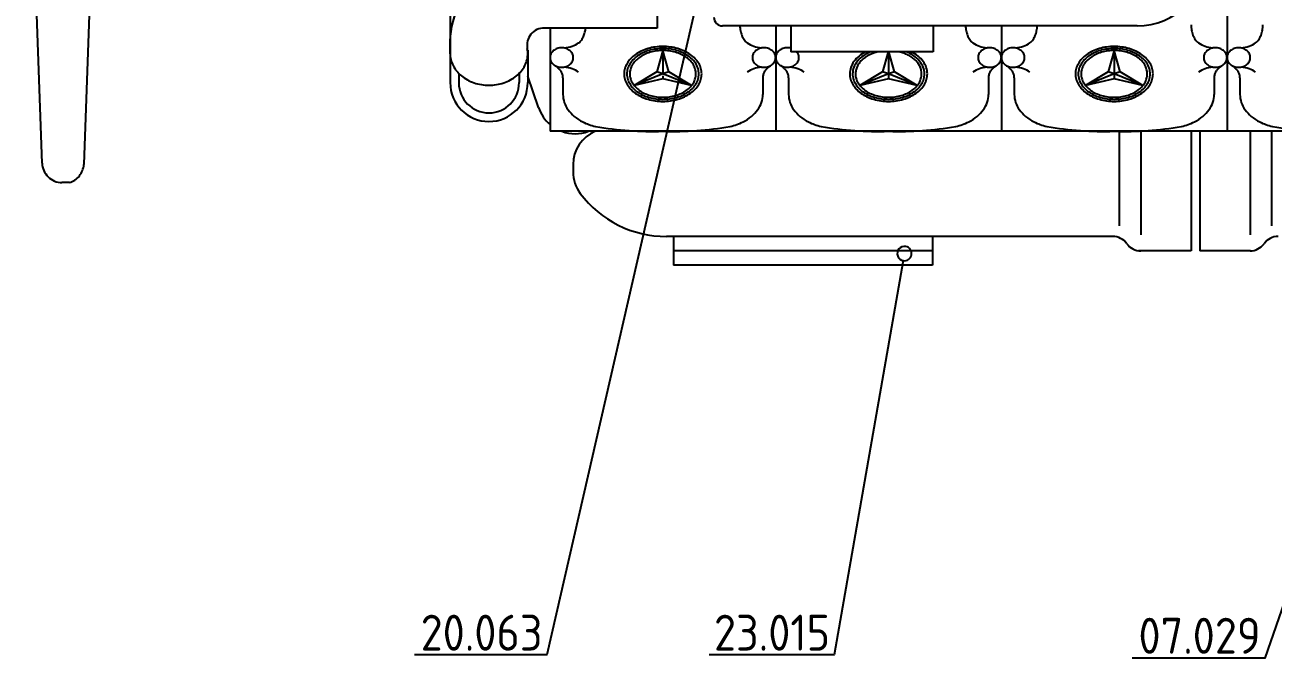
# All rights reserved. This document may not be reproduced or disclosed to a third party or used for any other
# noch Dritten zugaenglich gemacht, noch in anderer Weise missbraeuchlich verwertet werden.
# Model space of a CAD drawing. Extents: x 138 to 6334, y 107 to 3959.
# Drawn here: x 570 to 1438, y 210 to 650 of the extents above; entities that cross this region are included whole.
import ezdxf
from ezdxf.enums import TextEntityAlignment as Align

# ---------------------------------------------------------------- set-up
doc = ezdxf.new("R2010")
doc.units = 0
for name, color, linetype in [('5', 3, 'CONTINUOUS'), ('6', 2, 'CONTINUOUS'), ('TV-0', 7, 'CONTINUOUS'), ('TV-4', 3, 'CONTINUOUS')]:
    doc.layers.add(name, color=color, linetype=linetype)
doc.styles.get("Standard").update_dxf_attribs({"font": 'geniso.shx'})

msp = doc.modelspace()

# ---------------------------------------------------------------- linework, layer by layer
at = {"layer": '5'}
for points in [[(1680.288294, 923.469, 1), (1683.567771, 932.915959, 1), (1680.288294, 923.469), (1432.443216, 209.519094), (1340.133694, 209.519094)], [(1036.419081, 663.316564, 1), (1038.654419, 673.063526, 1), (1036.419081, 663.316564), (932.834264, 211.645582), (840.663887, 211.645582)], [(1180.763579, 485.929715, 1), (1182.484929, 495.780449, 1), (1180.763579, 485.929715), (1132.834264, 211.645582), (1045.663887, 211.645582)]]:
    msp.add_lwpolyline(points, format="xyb", dxfattribs=at)
at = {"layer": 'TV-0'}
for p, q in [((581.686394, 553.798351), (569.755394, 887.509351)), ((622.683394, 887.509351), (610.715394, 552.772351)), ((865.561394, 738.289351), (865.561394, 609.728351)), ((1406.063394, 715.228351), (1406.063394, 575.886351)), ((1009.561394, 701.728351), (1009.561394, 647.728351)), ((1406.063394, 662.858351), (1406.063394, 627.187351)), ((1009.561394, 647.728351), (931.039394, 647.728351)), ((935.063394, 647.728351), (935.063394, 575.886351)), ((1343.561394, 649.228351), (1055.061394, 649.228351)), ((1092.063394, 649.228351), (1092.063394, 575.886351)), ((1102.561394, 649.228351), (1102.561394, 631.228351)), ((1201.561394, 649.228351), (1201.561394, 631.228351)), ((1249.063394, 649.228351), (1249.063394, 575.886351)), ((919.561394, 632.228351), (919.561394, 609.728351)), ((1013.563394, 632.066351), (1009.406394, 617.217351)), ((1013.563394, 632.066351), (1013.563394, 615.803351)), ((1017.720394, 617.217351), (1013.563394, 632.066351)), ((1201.561394, 631.228351), (1102.561394, 631.228351)), ((1170.328394, 631.228351), (1166.406394, 617.217351)), ((1170.563394, 631.228351), (1170.563394, 615.803351)), ((1174.720394, 617.217351), (1170.797394, 631.228351)), ((1327.563394, 632.066351), (1323.406394, 617.217351)), ((1327.563394, 632.066351), (1327.563394, 615.803351)), ((1331.720394, 617.217351), (1327.563394, 632.066351)), ((1009.406394, 617.217351), (993.645394, 607.671351)), ((1013.563394, 615.803351), (1009.406394, 617.217351)), ((1017.720394, 617.217351), (1013.563394, 615.803351)), ((1033.482394, 607.671351), (1017.720394, 617.217351)), ((1166.406394, 617.217351), (1150.644394, 607.671351)), ((1170.563394, 615.803351), (1166.406394, 617.217351)), ((1174.720394, 617.217351), (1170.563394, 615.803351)), ((1190.481394, 607.671351), (1174.720394, 617.217351)), ((1323.406394, 617.217351), (1307.645394, 607.671351)), ((1327.563394, 615.803351), (1323.406394, 617.217351)), ((1331.720394, 617.217351), (1327.563394, 615.803351)), ((1347.482394, 607.671351), (1331.720394, 617.217351)), ((871.561394, 616.174351), (871.561394, 609.728351)), ((913.561394, 616.174351), (913.561394, 609.728351)), ((927.020394, 592.471351), (919.561394, 614.228351)), ((944.063394, 613.200351), (944.063394, 601.383351)), ((1013.563394, 615.803351), (993.645394, 607.671351)), ((1013.563394, 612.348351), (993.645394, 607.671351)), ((1033.482394, 607.671351), (1013.563394, 615.803351)), ((1013.563394, 614.406351), (1013.563394, 612.348351)), ((1033.482394, 607.671351), (1013.563394, 612.348351)), ((1083.063394, 613.200351), (1083.063394, 601.383351)), ((1083.063394, 613.200351), (1083.063394, 601.383351)), ((1101.063394, 613.006351), (1101.063394, 601.383351)), ((1170.563394, 615.803351), (1150.644394, 607.671351)), ((1170.563394, 612.348351), (1150.644394, 607.671351)), ((1190.481394, 607.671351), (1170.563394, 615.803351)), ((1170.563394, 615.802351), (1170.563394, 612.348351)), ((1190.481394, 607.671351), (1170.563394, 612.348351)), ((1240.063394, 613.200351), (1240.063394, 601.383351)), ((1240.063394, 613.200351), (1240.063394, 601.383351)), ((1258.063394, 613.200351), (1258.063394, 601.383351)), ((1327.563394, 615.803351), (1307.645394, 607.671351)), ((1327.563394, 612.348351), (1307.645394, 607.671351)), ((1327.563394, 615.803351), (1327.563394, 612.348351)), ((1347.482394, 607.671351), (1327.563394, 615.803351)), ((1347.482394, 607.671351), (1327.563394, 612.348351)), ((1397.063394, 613.200351), (1397.063394, 601.383351)), ((1397.063394, 613.200351), (1397.063394, 601.383351)), ((1415.063394, 613.200351), (1415.063394, 601.383351)), ((1092.063394, 575.886351), (935.063394, 575.886351)), ((1249.063394, 575.886351), (1092.063394, 575.886351)), ((1406.063394, 575.886351), (1249.063394, 575.886351)), ((1381.061394, 575.886351), (1381.061394, 492.728351)), ((1387.061394, 575.886351), (1387.061394, 492.728351)), ((1563.063394, 575.886351), (1406.063394, 575.886351)), ((951.061394, 552.728351), (951.061394, 547.728351)), ((600.641394, 540.228351), (595.481394, 540.228351)), ((1326.567394, 502.728351), (1016.061394, 502.728351)), ((1021.061394, 502.728351), (1021.061394, 482.728351)), ((1201.061394, 502.728351), (1201.061394, 482.728351)), ((1201.061394, 492.728351), (1021.061394, 492.728351)), ((1381.061394, 492.728351), (1344.561394, 492.728351)), ((1422.492394, 492.728351), (1387.061394, 492.728351)), ((1201.061394, 482.728351), (1021.061394, 482.728351))]:
    msp.add_line(p, q, dxfattribs=at)
for centre, radius, start, end in [((931.231394, 635.728351), 66, 90, 186.741), ((1343.561394, 697.228351), 48, 270, 0), ((1055.061394, 655.228351), 6, 180, 270), ((931.039394, 635.728351), 12, 90, 190.631), ((941.557343, 649.376638), 18.383717, 336.020618, 345.411866), ((938.352486, 650.203915), 21.69362, 345.429292, 353.447428), ((1088.996809, 650.241765), 21.919855, 182.649884, 191.583498), ((1086.444894, 649.658337), 19.302855, 191.407977, 201.485535), ((1082.157953, 647.91574), 14.675648, 201.285089, 214.334406), ((1245.996809, 650.241765), 21.919855, 182.649884, 191.583498), ((1243.444894, 649.658337), 19.302855, 191.407977, 201.485535), ((1239.157953, 647.91574), 14.675648, 201.285089, 214.334406), ((1258.968835, 647.91574), 14.675648, 325.665594, 338.714911), ((1254.681893, 649.658337), 19.302855, 338.514465, 348.592023), ((1252.129978, 650.241765), 21.919855, 348.416502, 357.350116), ((1403.440094, 650.283571), 22.363743, 181.089477, 190.251917), ((1403.440094, 650.283571), 22.363743, 181.089477, 190.251917), ((1400.886096, 649.79191), 19.763038, 190.167087, 200.473374), ((1400.886096, 649.79191), 19.763038, 190.167087, 200.473374), ((1396.548246, 648.117378), 15.113572, 200.278132, 213.555877), ((1396.548246, 648.117378), 15.113572, 200.278132, 213.555877), ((1415.578541, 648.117378), 15.113572, 326.444123, 339.721868), ((1411.240692, 649.79191), 19.763038, 339.526626, 349.832913), ((1408.686694, 650.283571), 22.363743, 349.748083, 358.910523), ((943.141182, 624.557261), 9.42011, 89.883151, 109.089445), ((943.186015, 624.555306), 9.422081, 70.949513, 90.155806), ((943.25946, 656.045124), 22.136259, 274.50816, 288.699349), ((944.643695, 652.157716), 18.01038, 288.493028, 304.73777), ((950.432519, 643.632961), 7.706968, 305.394285, 315.700572), ((948.608181, 645.424937), 10.264181, 315.653771, 323.671907), ((945.569638, 647.572262), 13.984415, 323.959079, 336.09443), ((1013.299657, 598.854325), 36.02258, 97.999822, 106.246853), ((1013.553379, 597.121241), 37.774111, 89.996944, 98.015081), ((1013.578311, 597.129875), 37.765483, 82.016632, 90.034768), ((1013.825001, 598.844454), 36.03326, 73.779411, 82.026442), ((1078.838536, 645.688479), 10.678434, 214.511695, 223.216465), ((1076.760569, 643.718676), 7.815245, 223.123834, 234.573455), ((1082.483093, 652.157716), 18.01038, 235.26223, 251.506972), ((1083.867328, 656.045124), 22.136259, 251.300651, 265.49184), ((1083.941182, 624.557261), 9.42011, 89.883151, 109.089445), ((1083.986015, 624.555306), 9.422081, 70.949513, 90.155806), ((1100.104018, 624.723974), 9.249897, 94.257011, 113.690862), ((1100.166787, 624.40621), 9.571523, 75.511815, 94.490513), ((1235.838536, 645.688479), 10.678434, 214.511695, 223.216465), ((1233.760569, 643.718676), 7.815245, 223.123834, 234.573455), ((1239.483093, 652.157716), 18.01038, 235.26223, 251.506972), ((1240.867328, 656.045124), 22.136259, 251.300651, 265.49184), ((1240.941182, 624.557261), 9.42011, 89.883151, 109.089445), ((1240.941182, 624.557261), 9.42011, 89.883151, 109.089445), ((1240.986015, 624.555306), 9.422081, 70.949513, 90.155806), ((1240.986015, 624.555306), 9.422081, 70.949513, 90.155806), ((1257.141182, 624.557261), 9.42011, 89.883151, 109.089445), ((1257.186015, 624.555306), 9.422081, 70.949513, 90.155806), ((1257.25946, 656.045124), 22.136259, 274.50816, 288.699349), ((1258.643695, 652.157716), 18.01038, 288.493028, 304.73777), ((1264.366219, 643.718676), 7.815245, 305.426545, 316.876166), ((1262.288251, 645.688479), 10.678434, 316.783535, 325.488305), ((1327.299657, 598.854325), 36.02258, 97.999822, 106.246853), ((1327.553379, 597.121241), 37.774111, 89.996944, 98.015081), ((1327.578311, 597.129875), 37.765483, 82.016632, 90.034768), ((1327.825001, 598.844454), 36.03326, 73.779411, 82.026442), ((1393.017669, 645.829684), 10.906947, 213.792706, 222.72632), ((1393.017669, 645.829684), 10.906947, 213.792706, 222.72632), ((1390.791367, 643.763349), 7.869499, 222.672475, 234.579273), ((1390.791367, 643.763349), 7.869499, 222.672475, 234.579273), ((1396.483093, 652.157716), 18.01038, 235.26223, 251.506972), ((1397.867328, 656.045124), 22.136259, 251.300651, 265.49184), ((1397.941182, 624.557261), 9.42011, 89.883151, 109.089445), ((1397.941182, 624.557261), 9.42011, 89.883151, 109.089445), ((1397.986015, 624.555306), 9.422081, 70.949513, 90.155806), ((1397.986015, 624.555306), 9.422081, 70.949513, 90.155806), ((1414.141182, 624.557261), 9.42011, 89.883151, 109.089445), ((1414.186015, 624.555306), 9.422081, 70.949513, 90.155806), ((1414.25946, 656.045124), 22.136259, 274.50816, 288.699349), ((1415.643695, 652.157716), 18.01038, 288.493028, 304.73777), ((1421.334921, 643.758555), 7.865882, 305.443937, 317.350734), ((1419.108618, 645.836085), 10.910923, 317.247208, 326.180822), ((884.235854, 630.178175), 18.677107, 186.754836, 200.260983), ((900.885378, 630.177401), 18.67882, 339.606104, 353.112251), ((901.124571, 630.116243), 18.436685, 6.725305, 10.621043), ((901.421964, 630.12711), 18.140082, 353.0667, 6.801221), ((940.888311, 627.177255), 5.824926, 153.433741, 179.900692), ((940.897816, 627.1997), 5.834435, 180.121265, 206.588216), ((941.796667, 626.711231), 6.845805, 129.595577, 153.345241), ((942.760086, 625.565583), 8.342657, 108.880842, 129.679221), ((943.564926, 625.565358), 8.343719, 50.346673, 71.145053), ((944.529499, 626.709976), 6.846933, 26.699237, 50.448902), ((945.428472, 627.177129), 5.833931, 0.100394, 26.567345), ((945.437476, 627.197447), 5.824926, 333.433741, 359.900692), ((1004.295296, 613.851666), 18.205542, 136.422647, 149.471965), ((1004.979726, 613.997933), 16.854669, 136.422955, 149.472272), ((1007.223206, 611.110801), 22.216043, 125.057364, 136.506985), ((1007.694881, 611.455701), 20.574114, 125.056659, 136.50628), ((1008.162069, 611.805089), 18.925116, 125.054252, 136.503873), ((1009.981758, 607.285034), 26.932299, 115.108688, 125.186245), ((1010.247194, 607.916292), 24.937496, 115.108445, 125.186002), ((1010.51263, 608.54655), 22.942694, 115.108159, 125.185717), ((1012.190688, 602.677787), 32.041544, 106.25585, 115.189464), ((1012.291222, 603.651863), 29.666341, 106.254677, 115.188291), ((1012.398156, 604.625438), 27.29341, 106.265906, 115.19952), ((1013.316386, 600.108617), 33.354905, 97.9946, 106.241631), ((1013.340051, 601.363408), 30.68869, 98.001163, 106.248194), ((1013.549124, 598.509677), 34.970675, 89.989728, 98.007864), ((1013.545369, 599.891978), 32.174375, 89.980368, 97.998504), ((1013.583566, 598.504043), 34.97632, 82.028013, 90.046149), ((1013.574552, 599.892478), 32.173878, 82.014201, 90.032337), ((1013.794043, 601.358973), 30.691114, 73.792607, 82.039638), ((1013.802837, 600.105181), 33.360245, 73.772552, 82.019583), ((1014.729433, 604.617637), 27.300879, 64.835221, 73.768835), ((1014.834867, 603.650462), 29.667806, 64.839289, 73.772903), ((1014.9344, 602.677387), 32.043008, 64.836072, 73.769686), ((1016.341513, 608.085884), 23.476319, 54.948091, 64.796898), ((1016.587953, 607.41021), 25.519451, 54.964126, 64.812933), ((1016.829089, 606.739839), 27.560466, 54.961235, 64.810042), ((1018.966194, 611.798126), 18.929964, 43.548831, 54.998452), ((1019.431881, 611.454726), 20.575162, 43.533093, 54.982714), ((1019.898069, 611.105339), 22.224159, 43.528122, 54.977743), ((1022.139561, 613.994818), 16.862626, 30.563525, 43.612842), ((1022.828363, 613.849051), 18.209989, 30.569525, 43.618843), ((1081.688311, 627.177255), 5.824926, 153.433741, 179.900692), ((1081.697816, 627.1997), 5.834435, 180.121265, 206.588216), ((1082.596667, 626.711231), 6.845805, 129.595577, 153.345241), ((1083.560086, 625.565583), 8.342657, 108.880842, 129.679221), ((1084.364926, 625.565358), 8.343719, 50.346673, 71.145053), ((1085.329499, 626.709976), 6.846933, 26.699237, 50.448902), ((1086.228472, 627.177129), 5.833931, 0.100394, 26.567345), ((1086.237476, 627.197447), 5.824926, 333.433741, 359.900692), ((1097.815662, 627.186591), 5.751463, 159.557891, 186.250957), ((1098.046679, 627.24055), 5.98705, 186.523554, 212.538122), ((1098.560992, 626.881945), 6.556305, 134.908493, 159.338138), ((1099.559502, 625.888288), 7.964975, 113.46927, 134.949366), ((1101.807875, 626.901008), 6.510717, 21.766567, 41.65542), ((1102.348757, 627.213354), 5.913694, 328.54423, 359.748063), ((1102.448827, 627.175833), 5.813578, 0.11352, 21.593615), ((1162.753246, 612.647013), 20.094089, 129.368718, 144.01646), ((1164.513043, 611.700784), 20.270295, 124.398634, 139.959132), ((1166.395741, 608.258313), 25.797391, 117.076244, 129.440124), ((1163.542436, 613.411483), 16.645468, 134.38949, 144.238297), ((1165.447774, 611.450778), 19.379438, 125.426253, 134.359867), ((1167.955939, 606.700979), 26.340829, 111.384554, 124.433872), ((1167.399243, 608.716519), 22.738662, 117.421352, 125.439488), ((1169.451907, 604.569988), 27.364758, 103.04681, 117.237998), ((1171.282296, 603.284579), 28.70553, 69.897526, 76.770958), ((1172.220668, 605.807149), 26.014122, 62.597439, 69.928797), ((1173.180964, 606.719966), 26.319096, 55.573588, 68.622906), ((1173.729178, 608.711884), 22.741037, 54.585283, 62.603419), ((1174.742395, 608.273661), 25.778104, 50.568787, 62.932667), ((1175.674513, 611.447378), 19.384364, 45.652303, 54.585917), ((1176.612904, 611.700625), 20.270553, 40.055614, 55.616112), ((1177.580352, 613.414483), 16.645468, 35.761703, 45.61051), ((1178.370042, 612.646123), 20.09678, 35.991677, 50.639419), ((1238.688311, 627.177255), 5.824926, 153.433741, 179.900692), ((1238.688311, 627.177255), 5.824926, 153.433741, 179.900692), ((1238.697816, 627.1997), 5.834435, 180.121265, 206.588216), ((1238.697816, 627.1997), 5.834435, 180.121265, 206.588216), ((1239.596667, 626.711231), 6.845805, 129.595577, 153.345241), ((1239.596667, 626.711231), 6.845805, 129.595577, 153.345241), ((1240.560086, 625.565583), 8.342657, 108.880842, 129.679221), ((1240.560086, 625.565583), 8.342657, 108.880842, 129.679221), ((1241.364926, 625.565358), 8.343719, 50.346673, 71.145053), ((1241.364926, 625.565358), 8.343719, 50.346673, 71.145053), ((1242.329499, 626.709976), 6.846933, 26.699237, 50.448902), ((1242.329499, 626.709976), 6.846933, 26.699237, 50.448902), ((1243.228472, 627.177129), 5.833931, 0.100394, 26.567345), ((1243.228472, 627.177129), 5.833931, 0.100394, 26.567345), ((1243.237476, 627.197447), 5.824926, 333.433741, 359.900692), ((1243.237476, 627.197447), 5.824926, 333.433741, 359.900692), ((1254.888311, 627.177255), 5.824926, 153.433741, 179.900692), ((1254.897816, 627.1997), 5.834435, 180.121265, 206.588216), ((1255.796667, 626.711231), 6.845805, 129.595577, 153.345241), ((1256.760086, 625.565583), 8.342657, 108.880842, 129.679221), ((1257.564926, 625.565358), 8.343719, 50.346673, 71.145053), ((1258.529499, 626.709976), 6.846933, 26.699237, 50.448902), ((1259.428472, 627.177129), 5.833931, 0.100394, 26.567345), ((1259.437476, 627.197447), 5.824926, 333.433741, 359.900692), ((1318.295296, 613.851666), 18.205542, 136.422647, 149.471965), ((1318.979726, 613.997933), 16.854669, 136.422955, 149.472272), ((1321.223206, 611.110801), 22.216043, 125.057364, 136.506985), ((1321.694881, 611.455701), 20.574114, 125.056659, 136.50628), ((1322.162069, 611.805089), 18.925116, 125.054252, 136.503873), ((1323.981758, 607.285034), 26.932299, 115.108688, 125.186245), ((1324.247194, 607.916292), 24.937496, 115.108445, 125.186002), ((1324.51263, 608.54655), 22.942694, 115.108159, 125.185717), ((1326.190688, 602.677787), 32.041544, 106.25585, 115.189464), ((1326.291222, 603.651863), 29.666341, 106.254677, 115.188291), ((1326.398156, 604.625438), 27.29341, 106.265906, 115.19952), ((1327.316386, 600.108617), 33.354905, 97.9946, 106.241631), ((1327.340051, 601.363408), 30.68869, 98.001163, 106.248194), ((1327.549124, 598.509677), 34.970675, 89.989728, 98.007864), ((1327.545369, 599.891978), 32.174375, 89.980368, 97.998504), ((1327.583566, 598.504043), 34.97632, 82.028013, 90.046149), ((1327.574552, 599.892478), 32.173878, 82.014201, 90.032337), ((1327.794043, 601.358973), 30.691114, 73.792607, 82.039638), ((1327.802837, 600.105181), 33.360245, 73.772552, 82.019583), ((1328.729433, 604.617637), 27.300879, 64.835221, 73.768835), ((1328.834867, 603.650462), 29.667806, 64.839289, 73.772903), ((1328.9344, 602.677387), 32.043008, 64.836072, 73.769686), ((1330.341513, 608.085884), 23.476319, 54.948091, 64.796898), ((1330.587953, 607.41021), 25.519451, 54.964126, 64.812933), ((1330.829089, 606.739839), 27.560466, 54.961235, 64.810042), ((1332.966194, 611.798126), 18.929964, 43.548831, 54.998452), ((1333.431881, 611.454726), 20.575162, 43.533093, 54.982714), ((1333.898069, 611.105339), 22.224159, 43.528122, 54.977743), ((1336.139561, 613.994818), 16.862626, 30.563525, 43.612842), ((1336.828363, 613.849051), 18.209989, 30.569525, 43.618843), ((1395.688311, 627.177255), 5.824926, 153.433741, 179.900692), ((1395.688311, 627.177255), 5.824926, 153.433741, 179.900692), ((1395.697816, 627.1997), 5.834435, 180.121265, 206.588216), ((1395.697816, 627.1997), 5.834435, 180.121265, 206.588216), ((1396.596667, 626.711231), 6.845805, 129.595577, 153.345241), ((1396.596667, 626.711231), 6.845805, 129.595577, 153.345241), ((1397.560086, 625.565583), 8.342657, 108.880842, 129.679221), ((1397.560086, 625.565583), 8.342657, 108.880842, 129.679221), ((1398.364926, 625.565358), 8.343719, 50.346673, 71.145053), ((1398.364926, 625.565358), 8.343719, 50.346673, 71.145053), ((1399.329499, 626.709976), 6.846933, 26.699237, 50.448902), ((1399.329499, 626.709976), 6.846933, 26.699237, 50.448902), ((1400.228472, 627.177129), 5.833931, 0.100394, 26.567345), ((1400.228472, 627.177129), 5.833931, 0.100394, 26.567345), ((1400.237476, 627.197447), 5.824926, 333.433741, 359.900692), ((1400.237476, 627.197447), 5.824926, 333.433741, 359.900692), ((1411.888311, 627.177255), 5.824926, 153.433741, 179.900692), ((1411.897816, 627.1997), 5.834435, 180.121265, 206.588216), ((1412.796667, 626.711231), 6.845805, 129.595577, 153.345241), ((1413.760086, 625.565583), 8.342657, 108.880842, 129.679221), ((1414.564926, 625.565358), 8.343719, 50.346673, 71.145053), ((1415.529499, 626.709976), 6.846933, 26.699237, 50.448902), ((1416.428472, 627.177129), 5.833931, 0.100394, 26.567345), ((1416.437476, 627.197447), 5.824926, 333.433741, 359.900692), ((885.627893, 630.688428), 20.159713, 200.251383, 213.072247), ((887.568769, 631.953568), 22.476516, 213.074891, 224.981688), ((897.543697, 631.95972), 22.488904, 314.901507, 326.808305), ((899.488245, 630.692431), 20.167854, 326.796928, 339.617792), ((941.797289, 627.664727), 6.846933, 206.699237, 230.448902), ((942.761862, 628.809344), 8.343719, 230.346673, 251.145053), ((932.007205, 609.895975), 13.247434, 46.884806, 58.791604), ((943.140272, 629.816442), 9.419124, 250.94652, 270.152814), ((933.774189, 611.772815), 10.669703, 33.188446, 46.922967), ((935.440597, 612.872218), 8.673325, 17.347778, 33.136388), ((943.184605, 629.817442), 9.42011, 269.883151, 289.089445), ((943.25946, 598.329578), 22.136259, 71.300651, 85.49184), ((943.566201, 628.811844), 8.345073, 288.87154, 309.66992), ((944.529621, 627.661093), 6.844291, 309.61149, 333.361154), ((944.643695, 602.216987), 18.01038, 55.26223, 71.506972), ((1000.210243, 615.799187), 13.64685, 164.193906, 179.982517), ((1001.78516, 615.340208), 15.28724, 149.498771, 164.146513), ((1001.19961, 615.798713), 12.636217, 164.190357, 179.978968), ((1002.659243, 615.376196), 14.15575, 149.506722, 164.154464), ((1002.188977, 615.798238), 11.625584, 164.186191, 179.974801), ((1003.529437, 615.411685), 13.020653, 149.509266, 164.157008), ((1005.669028, 614.139329), 15.509959, 136.420137, 149.469454), ((1021.456131, 614.140085), 15.511753, 30.566281, 43.615599), ((1023.593851, 615.410014), 13.025287, 15.890578, 30.53832), ((1024.900751, 615.796026), 11.662645, 0.035985, 15.824595), ((1024.467435, 615.371135), 14.158326, 15.91015, 30.557892), ((1025.886512, 615.797001), 12.676883, 0.028702, 15.817312), ((1025.341018, 615.340037), 15.288271, 15.899811, 30.547553), ((1026.871773, 615.794369), 13.691624, 0.037587, 15.826198), ((1082.483093, 602.216987), 18.01038, 108.493028, 124.73777), ((1082.597289, 627.664727), 6.846933, 206.699237, 230.448902), ((1083.867328, 598.329578), 22.136259, 94.50816, 108.699349), ((1083.561862, 628.809344), 8.343719, 230.346673, 251.145053), ((1083.940272, 629.816442), 9.419124, 250.94652, 270.152814), ((1091.686191, 612.872218), 8.673325, 146.863612, 162.652222), ((1091.686191, 612.872218), 8.673325, 146.863612, 162.652222), ((1091.686191, 612.872218), 8.673325, 146.863612, 162.652222), ((1083.984605, 629.817442), 9.42011, 269.883151, 289.089445), ((1093.352599, 611.772815), 10.669703, 133.077033, 146.811554), ((1093.352599, 611.772815), 10.669703, 133.077033, 146.811554), ((1093.352599, 611.772815), 10.669703, 133.077033, 146.811554), ((1095.119583, 609.895975), 13.247434, 121.208396, 133.115194), ((1095.119583, 609.895975), 13.247434, 121.208396, 133.115194), ((1095.119583, 609.895975), 13.247434, 121.208396, 133.115194), ((1084.366201, 628.811844), 8.345073, 288.87154, 309.66992), ((1085.329621, 627.661093), 6.844291, 309.61149, 333.361154), ((1099.036989, 627.869296), 7.160093, 212.517364, 235.586628), ((1099.891971, 629.065051), 8.629821, 235.39042, 255.734116), ((1089.007205, 609.895975), 13.247434, 46.884806, 58.791604), ((1100.161499, 629.966234), 9.569711, 255.499749, 278.115185), ((1090.774189, 611.772815), 10.669703, 33.188446, 46.922967), ((1092.440597, 612.872218), 8.673325, 17.347778, 33.136388), ((1100.287129, 629.40911), 9.000548, 277.824095, 301.347005), ((1100.25946, 598.329578), 22.136259, 71.300651, 85.49184), ((1101.200422, 627.945174), 7.27521, 301.201999, 328.347136), ((1101.643695, 602.216987), 18.01038, 55.26223, 71.506972), ((1157.398129, 615.779367), 13.834756, 161.149608, 179.900671), ((1159.524322, 614.999937), 16.098824, 144.040627, 160.969322), ((1158.471731, 615.768342), 12.908385, 158.818946, 179.844606), ((1160.763754, 614.837482), 15.381953, 139.919523, 158.670587), ((1159.140416, 615.805537), 11.577022, 167.418435, 180.010819), ((1160.080605, 615.575962), 12.544658, 155.423661, 167.330459), ((1161.544492, 614.883749), 14.163838, 144.347711, 155.340063), ((1179.583992, 614.882053), 14.161948, 24.688808, 35.681161), ((1180.360033, 614.835425), 15.385089, 21.349069, 40.100132), ((1181.582047, 615.756301), 11.98144, 0.224996, 24.881206), ((1181.599965, 614.999578), 16.100393, 19.041401, 35.970096), ((1182.643279, 615.764953), 12.920172, 0.17028, 21.19594), ((1183.718574, 615.774811), 13.844849, 0.118113, 18.869177), ((1239.483093, 602.216987), 18.01038, 108.493028, 124.73777), ((1239.597289, 627.664727), 6.846933, 206.699237, 230.448902), ((1239.597289, 627.664727), 6.846933, 206.699237, 230.448902), ((1240.867328, 598.329578), 22.136259, 94.50816, 108.699349), ((1240.561862, 628.809344), 8.343719, 230.346673, 251.145053), ((1240.561862, 628.809344), 8.343719, 230.346673, 251.145053), ((1240.940272, 629.816442), 9.419124, 250.94652, 270.152814), ((1240.940272, 629.816442), 9.419124, 250.94652, 270.152814), ((1248.686191, 612.872218), 8.673325, 146.863612, 162.652222), ((1248.686191, 612.872218), 8.673325, 146.863612, 162.652222), ((1248.686191, 612.872218), 8.673325, 146.863612, 162.652222), ((1240.984605, 629.817442), 9.42011, 269.883151, 289.089445), ((1240.984605, 629.817442), 9.42011, 269.883151, 289.089445), ((1250.352599, 611.772815), 10.669703, 133.077033, 146.811554), ((1250.352599, 611.772815), 10.669703, 133.077033, 146.811554), ((1250.352599, 611.772815), 10.669703, 133.077033, 146.811554), ((1252.119583, 609.895975), 13.247434, 121.208396, 133.115194), ((1252.119583, 609.895975), 13.247434, 121.208396, 133.115194), ((1252.119583, 609.895975), 13.247434, 121.208396, 133.115194), ((1241.366201, 628.811844), 8.345073, 288.87154, 309.66992), ((1241.366201, 628.811844), 8.345073, 288.87154, 309.66992), ((1242.329621, 627.661093), 6.844291, 309.61149, 333.361154), ((1242.329621, 627.661093), 6.844291, 309.61149, 333.361154), ((1255.797289, 627.664727), 6.846933, 206.699237, 230.448902), ((1256.761862, 628.809344), 8.343719, 230.346673, 251.145053), ((1246.007205, 609.895975), 13.247434, 46.884806, 58.791604), ((1257.140272, 629.816442), 9.419124, 250.94652, 270.152814), ((1247.774189, 611.772815), 10.669703, 33.188446, 46.922967), ((1249.440597, 612.872218), 8.673325, 17.347778, 33.136388), ((1257.184605, 629.817442), 9.42011, 269.883151, 289.089445), ((1257.25946, 598.329578), 22.136259, 71.300651, 85.49184), ((1257.566201, 628.811844), 8.345073, 288.87154, 309.66992), ((1258.529621, 627.661093), 6.844291, 309.61149, 333.361154), ((1258.643695, 602.216987), 18.01038, 55.26223, 71.506972), ((1314.210243, 615.799187), 13.64685, 164.193906, 179.982517), ((1315.78516, 615.340208), 15.28724, 149.498771, 164.146513), ((1315.19961, 615.798713), 12.636217, 164.190357, 179.978968), ((1316.659243, 615.376196), 14.15575, 149.506722, 164.154464), ((1316.188977, 615.798238), 11.625584, 164.186191, 179.974801), ((1317.529437, 615.411685), 13.020653, 149.509266, 164.157008), ((1319.669028, 614.139329), 15.509959, 136.420137, 149.469454), ((1335.456131, 614.140085), 15.511753, 30.566281, 43.615599), ((1337.593851, 615.410014), 13.025287, 15.890578, 30.53832), ((1338.900751, 615.796026), 11.662645, 0.035985, 15.824595), ((1338.467435, 615.371135), 14.158326, 15.91015, 30.557892), ((1339.886512, 615.797001), 12.676883, 0.028702, 15.817312), ((1339.341018, 615.340037), 15.288271, 15.899811, 30.547553), ((1340.871773, 615.794369), 13.691624, 0.037587, 15.826198), ((1396.483093, 602.216987), 18.01038, 108.493028, 124.73777), ((1396.597289, 627.664727), 6.846933, 206.699237, 230.448902), ((1396.597289, 627.664727), 6.846933, 206.699237, 230.448902), ((1397.867328, 598.329578), 22.136259, 94.50816, 108.699349), ((1397.561862, 628.809344), 8.343719, 230.346673, 251.145053), ((1397.561862, 628.809344), 8.343719, 230.346673, 251.145053), ((1397.940272, 629.816442), 9.419124, 250.94652, 270.152814), ((1397.940272, 629.816442), 9.419124, 250.94652, 270.152814), ((1405.686191, 612.872218), 8.673325, 146.863612, 162.652222), ((1405.686191, 612.872218), 8.673325, 146.863612, 162.652222), ((1405.686191, 612.872218), 8.673325, 146.863612, 162.652222), ((1397.984605, 629.817442), 9.42011, 269.883151, 289.089445), ((1397.984605, 629.817442), 9.42011, 269.883151, 289.089445), ((1407.352599, 611.772815), 10.669703, 133.077033, 146.811554), ((1407.352599, 611.772815), 10.669703, 133.077033, 146.811554), ((1407.352599, 611.772815), 10.669703, 133.077033, 146.811554), ((1409.119583, 609.895975), 13.247434, 121.208396, 133.115194), ((1409.119583, 609.895975), 13.247434, 121.208396, 133.115194), ((1409.119583, 609.895975), 13.247434, 121.208396, 133.115194), ((1398.366201, 628.811844), 8.345073, 288.87154, 309.66992), ((1398.366201, 628.811844), 8.345073, 288.87154, 309.66992), ((1399.329621, 627.661093), 6.844291, 309.61149, 333.361154), ((1399.329621, 627.661093), 6.844291, 309.61149, 333.361154), ((1412.797289, 627.664727), 6.846933, 206.699237, 230.448902), ((1413.761862, 628.809344), 8.343719, 230.346673, 251.145053), ((1403.007205, 609.895975), 13.247434, 46.884806, 58.791604), ((1414.140272, 629.816442), 9.419124, 250.94652, 270.152814), ((1404.774189, 611.772815), 10.669703, 33.188446, 46.922967), ((1406.440597, 612.872218), 8.673325, 17.347778, 33.136388), ((1414.184605, 629.817442), 9.42011, 269.883151, 289.089445), ((1414.25946, 598.329578), 22.136259, 71.300651, 85.49184), ((1414.566201, 628.811844), 8.345073, 288.87154, 309.66992), ((1415.529621, 627.661093), 6.844291, 309.61149, 333.361154), ((1415.643695, 602.216987), 18.01038, 55.26223, 71.506972), ((892.561394, 609.728351), 27, 180, 0), ((892.561394, 609.728351), 21, 180, 0), ((889.554993, 633.953442), 25.295112, 225.005591, 235.997944), ((891.036702, 636.156207), 27.949848, 236.005065, 246.311353), ((892.174835, 638.776207), 30.806358, 246.330679, 255.950716), ((892.490457, 640.063583), 32.131844, 255.962017, 265.353265), ((892.559354, 641.069911), 33.140449, 265.375489, 274.537929), ((892.634116, 640.067257), 32.135024, 274.546489, 283.937737), ((892.945488, 638.782975), 30.813555, 283.951009, 293.571046), ((894.080396, 636.170517), 27.965234, 293.5802, 303.886487), ((895.566669, 633.958316), 25.300119, 303.885561, 314.877914), ((936.407065, 613.189135), 7.656337, 0.083939, 17.240553), ((1000.25862, 615.811833), 13.695229, 180.035486, 195.824096), ((1001.785769, 616.265666), 15.288271, 195.899811, 210.547553), ((1001.244381, 615.812808), 12.680991, 180.042726, 195.831337), ((1004.298425, 617.756652), 18.209989, 210.569525, 223.618843), ((1002.659853, 616.230677), 14.156779, 195.895563, 210.543306), ((1004.982855, 617.611384), 16.859116, 210.572543, 223.62186), ((1002.229642, 615.810176), 11.66625, 180.033518, 195.822128), ((1003.529547, 616.200079), 13.023229, 195.913238, 210.560981), ((1005.671656, 617.466617), 15.511753, 210.566281, 223.615599), ((1021.45826, 617.462002), 15.507308, 316.433111, 329.482429), ((1022.14269, 617.608269), 16.858181, 316.431966, 329.481283), ((1023.597851, 616.197908), 13.022197, 329.4934, 344.141143), ((1022.832491, 617.754037), 18.205542, 316.422647, 329.471965), ((1024.934705, 615.804358), 11.628689, 344.206428, 359.995039), ((1024.471935, 616.233897), 14.153688, 329.485878, 344.13362), ((1025.924072, 615.803884), 12.639322, 344.208975, 359.997586), ((1025.342628, 616.265495), 15.28724, 329.498771, 344.146513), ((1026.913439, 615.80341), 13.649955, 344.211145, 359.999755), ((1090.719723, 613.189135), 7.656337, 162.759447, 179.916061), ((1090.719723, 613.189135), 7.656337, 162.759447, 179.916061), ((1090.719723, 613.189135), 7.656337, 162.759447, 179.916061), ((1093.407065, 613.189135), 7.656337, 0.083939, 17.240553), ((1157.25862, 615.811833), 13.695229, 180.035486, 195.824096), ((1158.785769, 616.265666), 15.288271, 195.899811, 210.547553), ((1158.243881, 615.809202), 12.680489, 180.026435, 195.815045), ((1161.298425, 617.756652), 18.209989, 210.569525, 223.618843), ((1159.658853, 616.230677), 14.156779, 195.895563, 210.543306), ((1161.981855, 617.611384), 16.859116, 210.572543, 223.62186), ((1159.229642, 615.810176), 11.66625, 180.033518, 195.822128), ((1160.529047, 616.196189), 13.021682, 195.89738, 210.545123), ((1162.670656, 617.466617), 15.511753, 210.566281, 223.615599), ((1178.45776, 617.466374), 15.509959, 316.420137, 329.469454), ((1179.14219, 617.612641), 16.860832, 316.420031, 329.469348), ((1180.597351, 616.194018), 13.020653, 329.509266, 344.157008), ((1179.831491, 617.754037), 18.205542, 316.422647, 329.471965), ((1181.934205, 615.807964), 11.62919, 344.188662, 359.977273), ((1181.471435, 616.230006), 14.152144, 329.500474, 344.148216), ((1182.923572, 615.80749), 12.639823, 344.19263, 359.98124), ((1182.341628, 616.265495), 15.28724, 329.498771, 344.146513), ((1183.912939, 615.807015), 13.650456, 344.19601, 359.98462), ((1247.719723, 613.189135), 7.656337, 162.759447, 179.916061), ((1247.719723, 613.189135), 7.656337, 162.759447, 179.916061), ((1247.719723, 613.189135), 7.656337, 162.759447, 179.916061), ((1250.407065, 613.189135), 7.656337, 0.083939, 17.240553), ((1314.25862, 615.811833), 13.695229, 180.035486, 195.824096), ((1315.785769, 616.265666), 15.288271, 195.899811, 210.547553), ((1315.244381, 615.812808), 12.680991, 180.042726, 195.831337), ((1318.298425, 617.756652), 18.209989, 210.569525, 223.618843), ((1316.659853, 616.230677), 14.156779, 195.895563, 210.543306), ((1318.982855, 617.611384), 16.859116, 210.572543, 223.62186), ((1316.229642, 615.810176), 11.66625, 180.033518, 195.822128), ((1317.529547, 616.200079), 13.023229, 195.913238, 210.560981), ((1319.671656, 617.466617), 15.511753, 210.566281, 223.615599), ((1335.45826, 617.462002), 15.507308, 316.433111, 329.482429), ((1336.14269, 617.608269), 16.858181, 316.431966, 329.481283), ((1337.597851, 616.197908), 13.022197, 329.4934, 344.141143), ((1336.832491, 617.754037), 18.205542, 316.422647, 329.471965), ((1338.934705, 615.804358), 11.628689, 344.206428, 359.995039), ((1338.471935, 616.233897), 14.153688, 329.485878, 344.13362), ((1339.924072, 615.803884), 12.639322, 344.208975, 359.997586), ((1339.342628, 616.265495), 15.28724, 329.498771, 344.146513), ((1340.913439, 615.80341), 13.649955, 344.211145, 359.999755), ((1404.719723, 613.189135), 7.656337, 162.759447, 179.916061), ((1404.719723, 613.189135), 7.656337, 162.759447, 179.916061), ((1404.719723, 613.189135), 7.656337, 162.759447, 179.916061), ((1407.407065, 613.189135), 7.656337, 0.083939, 17.240553), ((960.99274, 601.422115), 16.92939, 180.131191, 198.882255), ((1007.223731, 620.500864), 22.220888, 223.537914, 234.987535), ((1007.694906, 620.151976), 20.575162, 223.533093, 234.982714), ((1008.166081, 619.803089), 18.929437, 223.527434, 234.977055), ((1010.303502, 624.866363), 27.563389, 234.950761, 244.799568), ((1010.544638, 624.195992), 25.522373, 234.952814, 244.801621), ((1010.785774, 623.525622), 23.481357, 234.955224, 244.804031), ((1012.192887, 628.934716), 32.049014, 244.840128, 253.773742), ((1012.292421, 627.961641), 29.673812, 244.843669, 253.777283), ((1012.391954, 626.988566), 27.29861, 244.847826, 253.78144), ((1013.318015, 631.501021), 33.358787, 253.78423, 262.031261), ((1013.34018, 630.240294), 30.685772, 253.777194, 262.024224), ((1013.552235, 631.713224), 32.173878, 262.014201, 270.032337), ((1013.574284, 631.714224), 32.174873, 269.993072, 278.011208), ((1013.786737, 630.243294), 30.68869, 278.001163, 286.248194), ((1013.810401, 631.497086), 33.354905, 277.9946, 286.241631), ((1014.735532, 626.987165), 27.297143, 286.248533, 295.182147), ((1014.835566, 627.95384), 29.666341, 286.254677, 295.188291), ((1014.936099, 628.927915), 32.041544, 286.25585, 295.189464), ((1016.614658, 623.053482), 22.937771, 295.115301, 305.192858), ((1016.873923, 623.689911), 24.940356, 295.119754, 305.197311), ((1017.14503, 624.320668), 26.932299, 295.108688, 305.186245), ((1018.965219, 619.805601), 18.928912, 305.044342, 316.493963), ((1019.436894, 620.150501), 20.570841, 305.046087, 316.495708), ((1019.904081, 620.499889), 22.219839, 305.048922, 316.498543), ((1066.134048, 601.422115), 16.92939, 341.117745, 359.868809), ((1066.134048, 601.422115), 16.92939, 341.117745, 359.868809), ((1117.99274, 601.422115), 16.92939, 180.131191, 198.882255), ((1164.223731, 620.500864), 22.220888, 223.537914, 234.987535), ((1164.694406, 620.156964), 20.57896, 223.542202, 234.991822), ((1165.165581, 619.808076), 18.933234, 223.537336, 234.986957), ((1167.303502, 624.866363), 27.563389, 234.950761, 244.799568), ((1167.544138, 624.190189), 25.517335, 234.946251, 244.795058), ((1167.785274, 623.519819), 23.476319, 234.948091, 244.796898), ((1169.192387, 628.928316), 32.043008, 244.836072, 253.769686), ((1169.291421, 627.961641), 29.673812, 244.843669, 253.777283), ((1169.390954, 626.988566), 27.29861, 244.847826, 253.78144), ((1170.317015, 631.501021), 33.358787, 253.78423, 262.031261), ((1170.33968, 630.247229), 30.692571, 253.779914, 262.026945), ((1170.552235, 631.713224), 32.173878, 262.014201, 270.032337), ((1170.574284, 631.714224), 32.174873, 269.993072, 278.011208), ((1170.786737, 630.243294), 30.68869, 278.001163, 286.248194), ((1170.809901, 631.504021), 33.361703, 277.992093, 286.239124), ((1171.735032, 626.980765), 27.291138, 286.253301, 295.186915), ((1171.835566, 627.95384), 29.666341, 286.254677, 295.188291), ((1171.936099, 628.927915), 32.041544, 286.25585, 295.189464), ((1173.614158, 623.059153), 22.942694, 295.108159, 305.185717), ((1173.873923, 623.689911), 24.940356, 295.119754, 305.197311), ((1174.14453, 624.314998), 26.927377, 295.114772, 305.192329), ((1175.964719, 619.800614), 18.925116, 305.054252, 316.503873), ((1176.436394, 620.145514), 20.567045, 305.055206, 316.504827), ((1176.903081, 620.499889), 22.219839, 305.048922, 316.498543), ((1223.134048, 601.422115), 16.92939, 341.117745, 359.868809), ((1223.134048, 601.422115), 16.92939, 341.117745, 359.868809), ((1274.99274, 601.422115), 16.92939, 180.131191, 198.882255), ((1321.223731, 620.500864), 22.220888, 223.537914, 234.987535), ((1321.694906, 620.151976), 20.575162, 223.533093, 234.982714), ((1322.166081, 619.803089), 18.929437, 223.527434, 234.977055), ((1324.303502, 624.866363), 27.563389, 234.950761, 244.799568), ((1324.544638, 624.195992), 25.522373, 234.952814, 244.801621), ((1324.785774, 623.525622), 23.481357, 234.955224, 244.804031), ((1326.192887, 628.934716), 32.049014, 244.840128, 253.773742), ((1326.292421, 627.961641), 29.673812, 244.843669, 253.777283), ((1326.391954, 626.988566), 27.29861, 244.847826, 253.78144), ((1327.318015, 631.501021), 33.358787, 253.78423, 262.031261), ((1327.34018, 630.240294), 30.685772, 253.777194, 262.024224), ((1327.552235, 631.713224), 32.173878, 262.014201, 270.032337), ((1327.574284, 631.714224), 32.174873, 269.993072, 278.011208), ((1327.786737, 630.243294), 30.68869, 278.001163, 286.248194), ((1327.810401, 631.497086), 33.354905, 277.9946, 286.241631), ((1328.735532, 626.987165), 27.297143, 286.248533, 295.182147), ((1328.835566, 627.95384), 29.666341, 286.254677, 295.188291), ((1328.936099, 628.927915), 32.041544, 286.25585, 295.189464), ((1330.614658, 623.053482), 22.937771, 295.115301, 305.192858), ((1330.873923, 623.689911), 24.940356, 295.119754, 305.197311), ((1331.14503, 624.320668), 26.932299, 295.108688, 305.186245), ((1332.965219, 619.805601), 18.928912, 305.044342, 316.493963), ((1333.436894, 620.150501), 20.570841, 305.046087, 316.495708), ((1333.904081, 620.499889), 22.219839, 305.048922, 316.498543), ((1380.134048, 601.422115), 16.92939, 341.117745, 359.868809), ((1380.134048, 601.422115), 16.92939, 341.117745, 359.868809), ((1431.99274, 601.422115), 16.92939, 180.131191, 198.882255), ((952.561394, 601.228351), 27, 198.925, 229.603), ((963.489172, 602.316408), 19.580931, 198.994211, 215.922906), ((967.612129, 605.332061), 24.689014, 215.976685, 230.624427), ((1013.295351, 632.754813), 36.025004, 253.787907, 262.034937), ((1013.548977, 634.483962), 37.772618, 262.017384, 270.03552), ((1013.550856, 633.095026), 34.969681, 262.015514, 270.03365), ((1013.577663, 633.096026), 34.970675, 269.989728, 278.007864), ((1013.581042, 634.477828), 37.766477, 269.986879, 278.005015), ((1013.82713, 632.751377), 36.02258, 277.999822, 286.246853), ((1059.514159, 605.32817), 24.686324, 309.382198, 324.02994), ((1059.514159, 605.32817), 24.686324, 309.382198, 324.02994), ((1063.637116, 602.319768), 19.582497, 324.068275, 340.99697), ((1063.637116, 602.319768), 19.582497, 324.068275, 340.99697), ((1120.489172, 602.316408), 19.580931, 198.994211, 215.922906), ((1124.612129, 605.332061), 24.689014, 215.976685, 230.624427), ((1170.294351, 632.754813), 36.025004, 253.787907, 262.034937), ((1170.547977, 634.483962), 37.772618, 262.017384, 270.03552), ((1170.549856, 633.095026), 34.969681, 262.015514, 270.03365), ((1170.576663, 633.096026), 34.970675, 269.989728, 278.007864), ((1170.580042, 634.477828), 37.766477, 269.986879, 278.005015), ((1170.82663, 632.758313), 36.029378, 277.9975, 286.244531), ((1216.514159, 605.32817), 24.686324, 309.382198, 324.02994), ((1216.514159, 605.32817), 24.686324, 309.382198, 324.02994), ((1220.637116, 602.319768), 19.582497, 324.068275, 340.99697), ((1220.637116, 602.319768), 19.582497, 324.068275, 340.99697), ((1277.489172, 602.316408), 19.580931, 198.994211, 215.922906), ((1281.612129, 605.332061), 24.689014, 215.976685, 230.624427), ((1327.295351, 632.754813), 36.025004, 253.787907, 262.034937), ((1327.548977, 634.483962), 37.772618, 262.017384, 270.03552), ((1327.550856, 633.095026), 34.969681, 262.015514, 270.03365), ((1327.577663, 633.096026), 34.970675, 269.989728, 278.007864), ((1327.581042, 634.477828), 37.766477, 269.986879, 278.005015), ((1327.82713, 632.751377), 36.02258, 277.999822, 286.246853), ((1373.514159, 605.32817), 24.686324, 309.382198, 324.02994), ((1373.514159, 605.32817), 24.686324, 309.382198, 324.02994), ((1377.637116, 602.319768), 19.582497, 324.068275, 340.99697), ((1377.637116, 602.319768), 19.582497, 324.068275, 340.99697), ((1434.489172, 602.316408), 19.580931, 198.994211, 215.922906), ((1438.612129, 605.332061), 24.689014, 215.976685, 230.624427), ((971.802731, 610.33452), 31.214527, 230.503672, 243.324535), ((974.584722, 615.494449), 37.074576, 243.06273, 250.394088), ((1052.541565, 615.486644), 37.067392, 289.610688, 296.942046), ((1052.541565, 615.486644), 37.067392, 289.610688, 296.942046), ((1055.323557, 610.33897), 31.218279, 296.670978, 309.491842), ((1055.323557, 610.33897), 31.218279, 296.670978, 309.491842), ((1128.802731, 610.33452), 31.214527, 230.503672, 243.324535), ((1131.584722, 615.494449), 37.074576, 243.06273, 250.394088), ((1209.541565, 615.486644), 37.067392, 289.610688, 296.942046), ((1209.541565, 615.486644), 37.067392, 289.610688, 296.942046), ((1212.323557, 610.33897), 31.218279, 296.670978, 309.491842), ((1212.323557, 610.33897), 31.218279, 296.670978, 309.491842), ((1285.802731, 610.33452), 31.214527, 230.503672, 243.324535), ((1288.584722, 615.494449), 37.074576, 243.06273, 250.394088), ((1366.541565, 615.486644), 37.067392, 289.610688, 296.942046), ((1366.541565, 615.486644), 37.067392, 289.610688, 296.942046), ((1369.323557, 610.33897), 31.218279, 296.670978, 309.491842), ((1369.323557, 610.33897), 31.218279, 296.670978, 309.491842), ((1442.802731, 610.33452), 31.214527, 230.503672, 243.324535), ((1445.584722, 615.494449), 37.074576, 243.06273, 250.394088), ((952.561394, 601.228351), 27, 249.82, 290.18), ((976.061394, 552.728351), 25, 112.135, 180), ((976.201399, 619.949459), 41.813781, 250.355621, 257.000069), ((1006.351919, 809.944176), 234.102971, 260.272026, 266.00041), ((1007.258994, 821.215945), 245.410584, 265.972705, 271.472044), ((1019.867794, 821.215945), 245.410584, 268.527956, 274.027295), ((1020.774369, 809.934183), 234.093037, 273.999882, 279.728267), ((1050.924889, 619.958073), 41.822061, 282.996609, 289.641057), ((1050.924889, 619.958073), 41.822061, 282.996609, 289.641057), ((1133.201399, 619.949459), 41.813781, 250.355621, 257.000069), ((1163.351919, 809.944176), 234.102971, 260.272026, 266.00041), ((1164.258994, 821.215945), 245.410584, 265.972705, 271.472044), ((1176.867794, 821.215945), 245.410584, 268.527956, 274.027295), ((1177.774369, 809.934183), 234.093037, 273.999882, 279.728267), ((1207.924889, 619.958073), 41.822061, 282.996609, 289.641057), ((1207.924889, 619.958073), 41.822061, 282.996609, 289.641057), ((1290.201399, 619.949459), 41.813781, 250.355621, 257.000069), ((1320.351919, 809.944176), 234.102971, 260.272026, 266.00041), ((1321.258994, 821.215945), 245.410584, 265.972705, 271.472044), ((1333.867794, 821.215945), 245.410584, 268.527956, 274.027295), ((1334.774369, 809.934183), 234.093037, 273.999882, 279.728267), ((1364.924889, 619.958073), 41.822061, 282.996609, 289.641057), ((1364.924889, 619.958073), 41.822061, 282.996609, 289.641057), ((1447.201399, 619.949459), 41.813781, 250.355621, 257.000069), ((1477.351919, 809.944176), 234.102971, 260.272026, 266.00041), ((595.866954, 554.270813), 14.188429, 181.908248, 225.382349), ((596.479279, 553.786061), 14.27216, 321.355807, 355.927018), ((976.061394, 547.728351), 25, 180, 216.87), ((595.501008, 553.885397), 13.657059, 225.339466, 269.917711), ((596.871139, 553.472347), 13.770194, 285.890412, 321.357116), ((1016.061394, 577.728351), 75, 216.87, 270), ((1326.567394, 490.728351), 12, 35.685, 90), ((1346.061394, 504.728351), 12, 215.685, 270), ((1422.061394, 504.728351), 12, 270, 324.315), ((1441.555394, 490.728351), 12, 90, 144.315)]:
    msp.add_arc(centre, radius, start, end, dxfattribs=at)
at = {"layer": 'TV-4'}
for p, q in [((1331.061394, 575.886351), (1331.061394, 510.100351)), ((1346.061394, 575.886351), (1346.061394, 503.846351)), ((1422.061394, 575.886351), (1422.061394, 503.846351)), ((1437.061394, 575.886351), (1437.061394, 510.100351))]:
    msp.add_line(p, q, dxfattribs=at)

# ---------------------------------------------------------------- texts
at = {"layer": '6', "color": 7}
for s, p in [('20.063', (929.834264, 214.645582)), ('23.015', (1129.834264, 214.645582)), ('07.029', (1429.443216, 212.519094))]:
    msp.add_text(s, height=25, dxfattribs=at).set_placement(p, align=Align.RIGHT)

doc.saveas('drawing.dxf')
